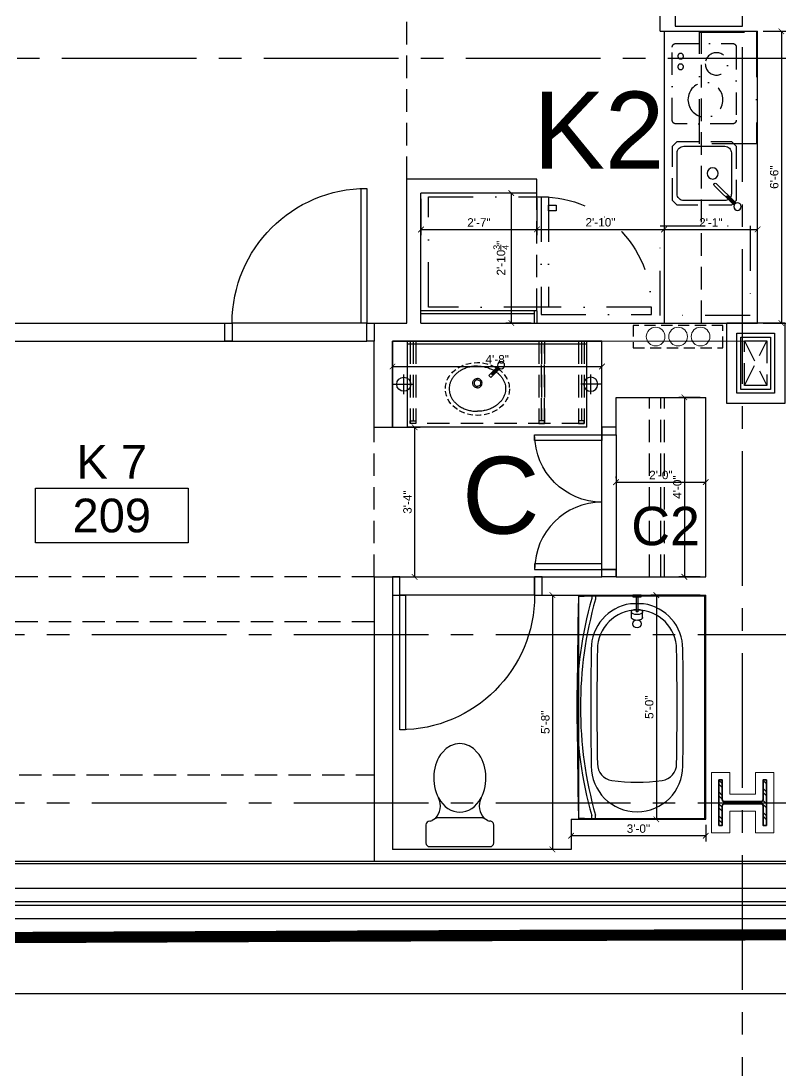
# Model space of a CAD drawing. Header units: inches. Extents: x -3700 to 367, y -844 to 2341.
# Drawn here: x -3274.9 to -3072, y -71.7 to 209 of the extents above; entities that cross this region are included whole.
import ezdxf
from ezdxf.enums import TextEntityAlignment as Align

# ---------------------------------------------------------------- set-up
doc = ezdxf.new("R2010")
doc.units = ezdxf.units.IN
doc.header["$LTSCALE"] = 48
doc.header["$MEASUREMENT"] = 0
for name, pattern in [('CENTER2', [1.125, 0.75, -0.125, 0.125, -0.125]), ('DASHDOT2', [0.5, 0.25, -0.125, 0, -0.125]), ('HIDDEN', [0.375, 0.25, -0.125]), ('HIDDEN2', [0.1875, 0.125, -0.0625]), ('PHANTOM2', [1.25, 0.625, -0.125, 0.125, -0.125, 0.125, -0.125])]:
    doc.linetypes.add(name, pattern=pattern)
doc.layers.get('Defpoints').update_dxf_attribs({"color": 153})
for name, color, linetype, lineweight in [('A-Detl-Hatch', 1, 'Continuous', 18), ('S-Detl-Hatch', 1, 'Continuous', 18), ('S-Detl-Wide', 3, 'Continuous', 35)]:
    doc.layers.add(name, color=color, linetype=linetype, lineweight=lineweight)
for name, color, linetype in [('A-Door', 6, 'Continuous'), ('A-Door-Head', 8, 'Continuous'), ('A-Eqpm', 4, 'Continuous'), ('A-Eqpm-NIC', 5, 'DASHDOT2'), ('A-Flor-Case', 6, 'Continuous'), ('A-Flor-Case-Hidden', 8, 'HIDDEN2'), ('A-Flor-Outline', 4, 'Continuous'), ('A-Flor-Ovhd', 1, 'HIDDEN2'), ('A-Flor-Pfix', 4, 'Continuous'), ('A-Flor-Soffit', 6, 'HIDDEN2'), ('A-Flor-Spcl', 5, 'Continuous'), ('A-Flor-Wall Mtd Fixture', 6, 'Continuous'), ('A-Grid(3-32)', 8, 'CENTER2'), ('A-HVAC', 6, 'HIDDEN2'), ('A-Roof-Below', 1, 'Continuous'), ('A-Site-Property', 3, 'PHANTOM2'), ('A-Tag-Rm(3-32)', 2, 'Continuous'), ('A-Wall-Full', 3, 'Continuous'), ('A-Wall-Hatch', 15, 'Continuous')]:
    doc.layers.add(name, color=color, linetype=linetype)
doc.layers.add('G-Anno-Nplt', color=140, linetype='Continuous', lineweight=18, plot=False)
doc.layers.add('G-Anno-View', color=161, linetype='Continuous', lineweight=18, plot=False)
doc.styles.add('G1DIM', font='arial.ttf')
doc.styles.get("Standard").update_dxf_attribs({"font": 'arial.ttf'})
doc.dimstyles.new('Aec-Arch-I-96', dxfattribs={"dimscale": 96, "dimtxt": 0.09375, "dimasz": 0.0625, "dimexe": 0.0625, "dimexo": 0.0625, "dimgap": 0.03125, "dimtad": 1, "dimdec": 3, "dimzin": 3, "dimdsep": 46, "dimlunit": 4, "dimtxsty": 'G1DIM', "dimblk": 'ARCHTICK', "dimcen": 0.09375, "dimclrt": 2, "dimazin": 2, "dimtfac": 0.75, "dimtdec": 3, "dimtix": 1, "dimtmove": 2, "dimatfit": 2, "dimldrblk": 'OPEN90', "dimfxl": 0.0625, "dimtolj": 1, "dimtzin": 0, "dimarcsym": 0})

# ---------------------------------------------------------------- blocks, each defined once
blk = doc.blocks.new('2ND FLOOR CORE & SHELL')
at = {"layer": 'A-Roof-Below'}
blk.add_lwpolyline([(8352.98, -9228.75), (8352.98, -9248.75), (8641, -9248.75), (8641, -9228.75)], dxfattribs=at)
at = {"layer": 'A-Wall-Full'}
for p, q in [((8331.87, -9213.38), (8720.5, -9213.38)), ((8316.5, -9228.75), (8720.5, -9228.75))]:
    blk.add_line(p, q, dxfattribs=at)
at = {"layer": 'A-Wall-Hatch'}
for p, q in [((8331.25, -9214), (8720.5, -9214)), ((8324.62, -9220.63), (8720.5, -9220.63)), ((8321.12, -9224.13), (8720.5, -9224.13)), ((8320.12, -9225.13), (8720.5, -9225.13))]:
    blk.add_line(p, q, dxfattribs=at)
blk = doc.blocks.new('*U40')
at = {"layer": 'A-Detl-Hatch'}
h = blk.add_hatch(dxfattribs=at)
h.set_pattern_fill('ANSI32', color=256, scale=6, style=0)
h.set_pattern_definition([(45, (0, -6.355), (-1.591, 1.591), []), (45, (1.0607, -6.355), (-1.591, 1.591), [])])
edge = h.paths.add_edge_path()
edge.add_line((6.08, -12.71), (6.08, -11.81))
edge.add_line((6.08, -11.81), (0.875, -11.81))
edge.add_arc((0.875, -11.21), 0.6, 180, 270, ccw=False)
edge.add_line((0.275, -11.21), (0.275, -1.5))
edge.add_arc((0.875, -1.5), 0.6, 90, 180, ccw=False)
edge.add_line((0.875, -0.9), (6.08, -0.9))
edge.add_line((6.08, -0.9), (6.08, 0))
edge.add_line((6.08, 0), (-6.08, 0))
edge.add_line((-6.08, 0), (-6.08, -0.9))
edge.add_line((-6.08, -0.9), (-0.875, -0.9))
edge.add_arc((-0.875, -1.5), 0.6, 0, 90, ccw=False)
edge.add_line((-0.275, -1.5), (-0.275, -11.21))
edge.add_arc((-0.875, -11.21), 0.6, -90, 0, ccw=False)
edge.add_line((-0.875, -11.81), (-6.08, -11.81))
edge.add_line((-6.08, -11.81), (-6.08, -12.71))
edge.add_line((-6.08, -12.71), (6.08, -12.71))
at = {"color": 0, "linetype": 'ByBlock'}
blk.add_lwpolyline([(6.08, -12.71), (6.08, -11.81), (0.875, -11.81, -0.4142136), (0.275, -11.21), (0.275, -1.5, -0.4142136), (0.875, -0.9), (6.08, -0.9), (6.08, 0), (-6.08, 0), (-6.08, -0.9), (-0.875, -0.9, -0.4142136), (-0.275, -1.5), (-0.275, -11.21, -0.4142136), (-0.875, -11.81), (-6.08, -11.81), (-6.08, -12.71)], format="xyb", close=True, dxfattribs=at)
blk = doc.blocks.new('W12x96')
at = {"layer": 'S-Detl-Hatch'}
blk.add_lwpolyline([(14545.11, -7310.28), (14545.11, -7305.38), (14539.31, -7305.38), (14539.31, -7298.47), (14545.11, -7298.47), (14545.11, -7293.57), (14528.95, -7293.57), (14528.95, -7298.47), (14534.76, -7298.47), (14534.76, -7305.38), (14528.95, -7305.38), (14528.95, -7310.28)], close=True, dxfattribs=at)
at = {"layer": 'S-Detl-Wide'}
blk.add_blockref('*U40', (14537.03, -7295.57), dxfattribs=at)
blk = doc.blocks.new('2ND FLOOR - STRUCTURAL GRID')
at = {"layer": 'A-Grid(3-32)'}
for p, q in [((8602.5, -9409.77), (8602.5, -7426.01)), ((11912.5, -8998.75), (8104.5, -8998.75)), ((8104.5, -9152.75), (11912.5, -9152.75)), ((8104.5, -9197.75), (11912.5, -9197.75))]:
    blk.add_line(p, q, dxfattribs=at)
at = {"rotation": 90}
blk.add_blockref('W12x96', (1300.58, -23734.78), dxfattribs=at)
blk = doc.blocks.new('Rm Tag')
blk.add_lwpolyline([(-0.2124, 0.0759), (0.2124, 0.0759), (0.2124, -0.0759), (-0.2124, -0.0759)], close=True)
for p in [(0, 0.2858), (0, 0.1493), (0, 0)]:
    blk.add_attdef('XXX', text='', height=0.0938).set_placement(p, align=Align.MIDDLE_CENTER)
blk = doc.blocks.new('36in door')
blk.add_lwpolyline([(-1.5, -36), (0, -36), (0, 0), (-1.5, 0)], close=True)
blk.add_arc((0, 0), 36, 180, 270)
blk = doc.blocks.new('refrigerator')
blk.add_line((-30.125, 0), (-30.125, -29.5))
for points in [[(-32.125, -29.5), (0, -29.5), (0, 0), (-32.125, 0)], [(-34.125, -3.75), (-32.125, -3.75), (-32.125, -2.25), (-34.125, -2.25)], [(-59.625, -31.5), (-59.625, -29.5), (-30.125, -29.5), (-30.125, -31.5)]]:
    blk.add_lwpolyline(points, close=True)
blk.add_arc((-30.125, -29.5), 29.5, 90, 183.88744)
blk = doc.blocks.new('kitchen faucet')
for p, q in [((0.93, 0.38), (8.38, 0.38)), ((1, 0.12), (4, 0.12)), ((4, -0.12), (4, 0.12)), ((0.93, -0.38), (8.38, -0.38)), ((1, -0.12), (4, -0.12))]:
    blk.add_line(p, q)
blk.add_circle((0, 0), 1)
blk.add_arc((8.38, 0), 0.375, 270, 90)
blk = doc.blocks.new('kitchen sink')
blk.add_lwpolyline([(-14.94, -6.97, 0.143329), (-14, -7.25), (-3, -7.25, 0.414214), (-1.25, -5.5), (-1.25, 5.5, 0.414214), (-3, 7.25), (-14, 7.25, 0.414214), (-15.75, 5.5), (-15.75, -5.5, 0.143329), (-15.47, -6.44, 0.143329)], format="xyb")
blk.add_circle((-10.75, 0), 1.5)
at = {"layer": 'A-Flor-Case-Hidden'}
for p, q in [((-15.75, 8.5), (-17, 7.25)), ((-1.25, 8.5), (0, 7.25)), ((-16.64, -7.61), (-17, -7.25)), ((-15.75, -8.5), (-16.11, -8.14)), ((-1.25, -8.5), (0, -7.25))]:
    blk.add_line(p, q, dxfattribs=at)
for points in [[(-1.25, 8.5), (-15.75, 8.5)], [(-17, 7.25), (-17, -7.25)], [(0, -7.25), (0, 7.25)], [(-15.75, -8.5), (-1.25, -8.5)]]:
    blk.add_lwpolyline(points, dxfattribs=at)
at = {"rotation": 45.00000000000001}
blk.add_blockref('kitchen faucet', (-17.38, -8.88), dxfattribs=at)
blk = doc.blocks.new('cooktop')
at = {"ltscale": 0.5}
blk.add_lwpolyline([(-7.56, -21.5), (7.56, -21.5, 0.414214), (8.56, -20.5), (8.56, -1, 0.414214), (7.56, 0), (-7.56, 0, 0.414214), (-8.56, -1), (-8.56, -20.5, 0.414214)], format="xyb", close=True, dxfattribs=at)
for centre, radius in [((-3.27, -5.47), 3), ((6.32, -3.4), 0.75), ((6.32, -6.24), 0.75), ((-0.31, -15.05), 4.66)]:
    blk.add_circle(centre, radius, dxfattribs=at)
blk = doc.blocks.new('_ArchTick')
at = {"color": 0, "linetype": 'ByBlock', "const_width": 0.15}
blk.add_lwpolyline([(-0.5, -0.5), (0.5, 0.5)], dxfattribs=at)
blk = doc.blocks.new('*D307')
at = {"layer": 'Defpoints', "color": 0, "transparency": 16777216}
for p in [(-90, 34.75), (-59, 34.87), (-59, 25.02)]:
    blk.add_point(p, dxfattribs=at)
at = {"layer": 'G-Anno-Nplt', "color": 0, "lineweight": -2, "transparency": 16777216}
for p, q in [((-90, 33.25), (-90, 23.52)), ((-59, 33.37), (-59, 23.52)), ((-90, 25.02), (-59, 25.02))]:
    blk.add_line(p, q, dxfattribs=at)
at = {"layer": 'G-Anno-Nplt', "color": 0, "lineweight": -2, "transparency": 16777216, "xscale": 1.5, "yscale": 1.5, "zscale": 1.5, "rotation": 180}
blk.add_blockref('_ArchTick', (-90, 25.02), dxfattribs=at)
at = {"layer": 'G-Anno-Nplt', "color": 0, "lineweight": -2, "transparency": 16777216, "xscale": 1.5, "yscale": 1.5, "zscale": 1.5}
blk.add_blockref('_ArchTick', (-59, 25.02), dxfattribs=at)
at = {"layer": 'G-Anno-Nplt', "transparency": 16777216, "insert": (-74.5, 26.9), "char_height": 2.25, "attachment_point": 5, "style": 'G1DIM'}
blk.add_mtext('\\A1;2\'-7"', dxfattribs=at)
blk = doc.blocks.new('_Open90')
at = {"color": 0, "linetype": 'ByBlock', "lineweight": -2}
for p, q in [((0, 0), (-1, 0)), ((-0.5, 0.5), (0, 0)), ((0, 0), (-0.5, -0.5))]:
    blk.add_line(p, q, dxfattribs=at)
blk = doc.blocks.new('*D308')
at = {"layer": 'Defpoints', "color": 0, "transparency": 16777216}
for p in [(-59, 34.75), (-25, 34.75), (-25, 25.02)]:
    blk.add_point(p, dxfattribs=at)
at = {"layer": 'G-Anno-Nplt', "color": 0, "lineweight": -2, "transparency": 16777216}
for p, q in [((-59, 33.25), (-59, 23.52)), ((-25, 33.25), (-25, 23.52)), ((-59, 25.02), (-25, 25.02))]:
    blk.add_line(p, q, dxfattribs=at)
at = {"layer": 'G-Anno-Nplt', "color": 0, "lineweight": -2, "transparency": 16777216, "xscale": 1.5, "yscale": 1.5, "zscale": 1.5, "rotation": 180}
blk.add_blockref('_ArchTick', (-59, 25.02), dxfattribs=at)
at = {"layer": 'G-Anno-Nplt', "color": 0, "lineweight": -2, "transparency": 16777216, "xscale": 1.5, "yscale": 1.5, "zscale": 1.5}
blk.add_blockref('_ArchTick', (-25, 25.02), dxfattribs=at)
at = {"layer": 'G-Anno-Nplt', "transparency": 16777216, "insert": (-42, 26.92), "char_height": 2.25, "attachment_point": 5, "style": 'G1DIM'}
blk.add_mtext('\\A1;2\'-10"', dxfattribs=at)
blk = doc.blocks.new('*D309')
at = {"layer": 'Defpoints', "color": 0, "transparency": 16777216}
for p in [(-59, 34.75), (-65.84, 0), (-59, 0)]:
    blk.add_point(p, dxfattribs=at)
at = {"layer": 'G-Anno-Nplt', "color": 0, "lineweight": -2, "transparency": 16777216}
for p, q in [((-60.5, 34.75), (-67.34, 34.75)), ((-65.84, 34.75), (-65.84, 0)), ((-60.5, 0), (-67.34, 0))]:
    blk.add_line(p, q, dxfattribs=at)
at = {"layer": 'G-Anno-Nplt', "color": 0, "lineweight": -2, "transparency": 16777216, "xscale": 1.5, "yscale": 1.5, "zscale": 1.5}
for p, rotation in [((-65.84, 34.75), 90), ((-65.84, 0), 270)]:
    blk.add_blockref('_ArchTick', p, dxfattribs=dict(at, rotation=rotation))
at = {"layer": 'G-Anno-Nplt', "transparency": 16777216, "insert": (-68.6, 17.37), "char_height": 2.25, "attachment_point": 5, "rotation": 90, "style": 'G1DIM'}
blk.add_mtext('\\A1;2\'-10{\\H0.750000x;\\S3/4;}"', dxfattribs=at)
blk = doc.blocks.new('*D310')
at = {"layer": 'Defpoints', "color": 0, "transparency": 16777216}
for p in [(-25, 25.02), (0, 25.02), (0, 25.02)]:
    blk.add_point(p, dxfattribs=at)
at = {"layer": 'G-Anno-Nplt', "color": 0, "lineweight": -2, "transparency": 16777216}
blk.add_line((-25, 25.02), (0, 25.02), dxfattribs=at)
at = {"layer": 'G-Anno-Nplt', "color": 0, "lineweight": -2, "transparency": 16777216, "xscale": 1.5, "yscale": 1.5, "zscale": 1.5, "rotation": 180}
blk.add_blockref('_ArchTick', (-25, 25.02), dxfattribs=at)
at = {"layer": 'G-Anno-Nplt', "color": 0, "lineweight": -2, "transparency": 16777216, "xscale": 1.5, "yscale": 1.5, "zscale": 1.5}
blk.add_blockref('_ArchTick', (0, 25.02), dxfattribs=at)
at = {"layer": 'G-Anno-Nplt', "transparency": 16777216, "insert": (-12.5, 26.9), "char_height": 2.25, "attachment_point": 5, "style": 'G1DIM'}
blk.add_mtext('\\A1;2\'-1"', dxfattribs=at)
blk = doc.blocks.new('*D311')
at = {"layer": 'Defpoints', "color": 0, "transparency": 16777216}
for p in [(0, 78), (0, 0), (6.36, 0)]:
    blk.add_point(p, dxfattribs=at)
at = {"layer": 'G-Anno-Nplt', "color": 0, "lineweight": -2, "transparency": 16777216}
for p, q in [((1.5, 78), (7.86, 78)), ((6.36, 78), (6.36, 0)), ((1.5, 0), (7.86, 0))]:
    blk.add_line(p, q, dxfattribs=at)
at = {"layer": 'G-Anno-Nplt', "color": 0, "lineweight": -2, "transparency": 16777216, "xscale": 1.5, "yscale": 1.5, "zscale": 1.5}
for p, rotation in [((6.36, 78), 90), ((6.36, 0), 270)]:
    blk.add_blockref('_ArchTick', p, dxfattribs=dict(at, rotation=rotation))
at = {"layer": 'G-Anno-Nplt', "transparency": 16777216, "insert": (4.46, 39), "char_height": 2.25, "attachment_point": 5, "rotation": 90, "style": 'G1DIM'}
blk.add_mtext('\\A1;6\'-6"', dxfattribs=at)
blk = doc.blocks.new('shower head')
for p, q in [((0.5, 0.25), (4.48, 0.25)), ((6.04, 1.5), (4.5, 1.5)), ((0.5, -0.25), (4.48, -0.25)), ((6.02, -1.5), (4.49, -1.5))]:
    blk.add_line(p, q)
blk.add_lwpolyline([(0, -1.12), (0.5, -1.12), (0.5, 1.12), (0, 1.12)], close=True)
at = {"extrusion": (0, 0, -1)}
for centre, start_param, end_param in [((4.5, 0), 4.878708, 10.826996), ((6.02, 0), 6.265998, 9.430839)]:
    blk.add_ellipse(centre, major_axis=(0, 1.5), ratio=0.483735, start_param=start_param, end_param=end_param, dxfattribs=at)
blk.add_open_spline([(4.48, 0.25), (4.49, 0.2), (4.49, 0.16), (4.49, 0.11), (4.5, 0.04), (4.5, -0.04), (4.49, -0.11), (4.49, -0.16), (4.49, -0.21), (4.48, -0.25)], degree=3, knots=[7.6339989, 7.6339989, 7.6339989, 7.6339989, 7.7552894, 7.7552894, 7.7552894, 7.9540134, 7.9540134, 7.9540134, 8.074038, 8.074038, 8.074038, 8.074038])
blk = doc.blocks.new('shower curtain rod')
for p, q in [((-59.75, 0), (-60, 0)), ((-59.75, -2.5), (-59.75, 0)), ((-0.25, 0), (0, 0)), ((-0.25, -2.5), (-0.25, 0)), ((-59.75, -2.5), (-60, -2.5)), ((-59.75, -0.75), (-58.86, -0.75)), ((-59.75, -1.75), (-59, -1.75)), ((-0.25, -0.75), (-1.14, -0.75)), ((-0.25, -1.75), (-1, -1.75)), ((-0.25, -2.5), (0, -2.5))]:
    blk.add_line(p, q)
for centre, radius, start, end in [((-30, 101.37), 107.12, 254.2934, 285.7066), ((-30, 101.34), 106.09, 254.2167, 285.7833)]:
    blk.add_arc(centre, radius, start, end)
blk = doc.blocks.new('tub plan')
for p, q in [((0.12, -32.25), (0.12, -0.31)), ((59.44, -0.12), (0.31, -0.12)), ((59.63, -32.25), (59.63, -0.31)), ((2.25, -16.5), (2.25, -20)), ((0.19, -33.86), (0.19, -32.36)), ((59.56, -33.86), (59.56, -32.36)), ((-0.07, -33.87), (59.81, -33.87))]:
    blk.add_line(p, q)
blk.add_circle((7.62, -18.25), 1.09)
for centre, radius, start, end in [((0.31, -0.31), 0.188, 90, 180), ((59.44, -0.31), 0.188, 0, 90), ((14.37, -18.25), 12.25, 90, 171.7868), ((14.5, -18.25), 10.59, 90, 180), ((30, -982.48), 976.6, 89.08325, 90.91675), ((29.77, -940.73), 933.2, 89.06218, 90.93782), ((45.05, -12.16), 4.5, 8.0478, 90), ((45.62, -18.25), 12.25, 270, 90), ((1.97, -18.25), 48, 351.9522, 8.0478), ((14.5, -18.25), 10.59, 180, 270), ((14.37, -18.25), 12.25, 188.2132, 270), ((45.05, -24.34), 4.5, 270, 351.9522), ((30, 945.98), 976.6, 269.08325, 270.91675), ((29.77, 904.23), 933.2, 269.06218, 270.93782), ((0.25, -32.25), 0.13, 180, 241.143), ((59.5, -32.25), 0.13, 298.857, 0), ((0.25, -33.69), 0.13, 246.6399, 270), ((29.87, 1136.13), 1170.38, 268.54955, 271.45045), ((59.81, -33.81), 0.06, 270, 0)]:
    blk.add_arc(centre, radius, start, end)
at = {"layer": 'A-Flor-Pfix'}
blk.add_blockref('shower head', (-0.07, -18.25), dxfattribs=at)
at = {"layer": 'A-Flor-Spcl'}
blk.add_blockref('shower curtain rod', (59.87, -28.62), dxfattribs=at)
blk = doc.blocks.new('Toiliet American Std Cadet Pro')
for p, q in [((5.84, 9.06), (1, 9.06)), ((0, 8.06), (0, -8.06)), ((6.84, 7.9), (6.84, 8.06)), ((7.53, 6.52), (7, 7.36)), ((7.69, -5.98), (7.69, 5.98)), ((6.84, -8.06), (6.84, -7.9)), ((7, -7.36), (7.53, -6.52)), ((1, -9.06), (5.84, -9.06))]:
    blk.add_line(p, q)
for centre, radius, start, end in [((1, 8.06), 1, 90, 180), ((5.84, 8.06), 1, 0, 90), ((7.84, 7.9), 1, 180, 212.4157), ((6.69, 5.98), 1, 0, 32.4157), ((10.89, 10.1), 4.91, 226.8784, 295.5831), ((10.89, -10.1), 4.91, 64.417, 133.1217), ((1, -8.06), 1, 180, 270), ((5.84, -8.06), 1, 270, 0), ((7.84, -7.9), 1, 147.5844, 180), ((6.69, -5.98), 1, 327.5844, 0)]:
    blk.add_arc(centre, radius, start, end)
for start_param, end_param in [(2.197169, 4.086017), (4.086017, 8.480354)]:
    blk.add_ellipse((18.39, 0), major_axis=(9.17, 0), ratio=0.762999, start_param=start_param, end_param=end_param)
blk = doc.blocks.new('wall sconce')
for p, q in [((-1, 0), (4.625, 0)), ((2, -2.625), (2, 2.625))]:
    blk.add_line(p, q)
blk.add_circle((2, 0), 1.875)
blk = doc.blocks.new('sink1915rear')
for p, q in [((-6, -4.54), (-3.61, -6.94)), ((-5.78, -4.41), (-3.96, -6.23)), ((-5.6, -4.24), (-3.78, -6.05)), ((-5.47, -4.01), (-3.08, -6.41)), ((-3.96, -6.23), (-3.78, -6.05)), ((-3.61, -6.94), (-3.08, -6.41))]:
    blk.add_line(p, q)
blk.add_circle((-6.35, -3.67), 0.938)
for points, knots in [([(-5.07, -5.48), (-5.16, -5.54), (-5.5, -5.8), (-6.03, -6.29), (-6.6, -6.99), (-7.03, -7.71), (-7.32, -8.45), (-7.5, -9.2), (-7.56, -9.95), (-7.5, -10.7), (-7.32, -11.45), (-7.03, -12.19), (-6.6, -12.91), (-6.03, -13.61), (-5.33, -14.26), (-4.48, -14.84), (-3.5, -15.33), (-2.41, -15.7), (-1.23, -15.95), (-0.41, -15.98), (0, -15.99)], [5.387657, 5.387657, 5.387657, 5.387657, 5.72094, 6.671915, 7.55893, 8.391939, 9.182354, 9.943851, 10.690053, 11.436458, 12.198524, 12.989815, 13.823917, 14.712127, 15.664288, 16.687236, 17.780855, 18.938437, 20.147416, 21.38303, 21.38303, 21.38303, 21.38303]), ([(0, -3.91), (-0.41, -3.93), (-1.23, -3.96), (-2.41, -4.2), (-3.48, -4.57), (-4.13, -4.89), (-4.43, -5.06)], [0, 0, 0, 0, 1.238365, 2.448444, 3.606048, 4.621257, 4.621257, 4.621257, 4.621257])]:
    blk.add_open_spline(points, degree=3, knots=knots)
for points in [[(0, -3.91), (1.24, -3.99), (2.42, -4.23), (3.52, -4.61), (4.49, -5.1), (5.33, -5.68), (6.03, -6.32), (6.59, -7.01), (7.01, -7.73), (7.31, -8.46), (7.48, -9.21), (7.54, -9.95), (7.48, -10.69), (7.31, -11.44), (7.01, -12.17), (6.59, -12.89), (6.03, -13.58), (5.33, -14.22), (4.49, -14.81), (3.51, -15.3), (2.42, -15.67), (1.23, -15.91), (0, -15.99)], [(0, -9.7), (-0.48, -9.61), (-0.88, -9.34), (-1.15, -8.93), (-1.25, -8.45), (-1.15, -7.97), (-0.88, -7.57), (-0.48, -7.3), (0, -7.2)], [(0, -7.58), (-0.33, -7.64), (-0.62, -7.83), (-0.81, -8.12), (-0.87, -8.45), (-0.81, -8.79), (-0.62, -9.07), (-0.33, -9.26), (0, -9.33)], [(0, -9.7), (0.48, -9.61), (0.88, -9.34), (1.15, -8.93), (1.25, -8.45), (1.15, -7.97), (0.88, -7.57), (0.48, -7.3), (0, -7.2)], [(0, -7.58), (0.33, -7.64), (0.62, -7.83), (0.81, -8.12), (0.88, -8.45), (0.81, -8.79), (0.62, -9.07), (0.33, -9.26), (0, -9.33)]]:
    blk.add_spline(points, degree=3)
at = {"layer": 'A-Flor-Case-Hidden', "linetype": 'HIDDEN2', "ltscale": 0.25, "extrusion": (0, 0, -1)}
blk.add_ellipse((0, -10.01), major_axis=(-8.56, 0), ratio=0.824818, dxfattribs=at)
blk = doc.blocks.new('41in Std Vanity')
at = {"layer": 'A-Flor-Case'}
for p, q in [((23, 52), (0, 52)), ((0.75, 4), (0.75, 52)), ((23, 4), (23, 52)), ((23, 4), (0, 4))]:
    blk.add_line(p, q, dxfattribs=at)
at = {"layer": 'A-Flor-Case-Hidden'}
for p, q in [((0, 51.25), (22, 51.25)), ((22, 4.75), (22, 51.125)), ((0, 50.5), (21.25, 50.5)), ((0, 49.75), (21.25, 49.75)), ((0, 16.875), (21.25, 16.875)), ((0, 16.125), (21.25, 16.125)), ((0, 15.375), (22, 15.375)), ((21.25, 16.125), (0.75, 16.125)), ((21.25, 15.375), (0.75, 15.375)), ((0, 6.25), (21.25, 6.25)), ((0, 5.5), (21.25, 5.5)), ((0, 4.75), (22, 4.75))]:
    blk.add_line(p, q, dxfattribs=at)
for points in [[(21.25, 49.75), (22, 49.75), (22, 51.25), (21.25, 51.25)], [(21.25, 16.875), (22, 16.875), (22, 15.375), (21.25, 15.375)], [(21.25, 6.25), (22, 6.25), (22, 4.75), (21.25, 4.75)]]:
    blk.add_lwpolyline(points, close=True, dxfattribs=at)
at = {"layer": 'A-Wall-Full'}
for p, q in [((0, 0), (0, 56)), ((0, 56), (23, 56)), ((23, 0), (0, 0))]:
    blk.add_line(p, q, dxfattribs=at)
at = {"layer": 'A-Flor-Pfix', "rotation": 90}
blk.add_blockref('sink1915rear', (2.736, 33.312), dxfattribs=at)
at = {"layer": 'A-Flor-Wall Mtd Fixture', "xscale": -1, "rotation": 90}
blk.add_blockref('wall sconce', (11.5, 55), dxfattribs=at)
at = {"layer": 'A-Flor-Wall Mtd Fixture', "rotation": 90}
blk.add_blockref('wall sconce', (11.5, 1), dxfattribs=at)
blk = doc.blocks.new('*D150')
at = {"layer": 'Defpoints', "color": 0, "transparency": 16777216}
for p in [(4.88, 128.67), (60.88, 129.13), (60.88, 129.13)]:
    blk.add_point(p, dxfattribs=at)
at = {"layer": 'G-Anno-Nplt', "color": 0, "lineweight": -2, "transparency": 16777216}
for p, q in [((4.88, 130.17), (4.88, 130.63)), ((4.88, 129.13), (60.88, 129.13))]:
    blk.add_line(p, q, dxfattribs=at)
at = {"layer": 'G-Anno-Nplt', "color": 0, "lineweight": -2, "transparency": 16777216, "xscale": 1.5, "yscale": 1.5, "zscale": 1.5, "rotation": 180}
blk.add_blockref('_ArchTick', (4.88, 129.13), dxfattribs=at)
at = {"layer": 'G-Anno-Nplt', "color": 0, "lineweight": -2, "transparency": 16777216, "xscale": 1.5, "yscale": 1.5, "zscale": 1.5}
blk.add_blockref('_ArchTick', (60.88, 129.13), dxfattribs=at)
at = {"layer": 'G-Anno-Nplt', "transparency": 16777216, "insert": (32.88, 131.03), "char_height": 2.25, "attachment_point": 5, "style": 'G1DIM'}
blk.add_mtext('\\A1;4\'-8"', dxfattribs=at)
blk = doc.blocks.new('*D151')
at = {"layer": 'Defpoints', "color": 0, "transparency": 16777216}
for p in [(0, 112.88), (0, 72.88), (10.78, 72.88)]:
    blk.add_point(p, dxfattribs=at)
at = {"layer": 'G-Anno-Nplt', "color": 0, "lineweight": -2, "transparency": 16777216}
for p, q in [((1.5, 112.88), (12.28, 112.88)), ((10.78, 112.88), (10.78, 72.88)), ((1.5, 72.88), (12.28, 72.88))]:
    blk.add_line(p, q, dxfattribs=at)
at = {"layer": 'G-Anno-Nplt', "color": 0, "lineweight": -2, "transparency": 16777216, "xscale": 1.5, "yscale": 1.5, "zscale": 1.5}
for p, rotation in [((10.78, 112.88), 90), ((10.78, 72.88), 270)]:
    blk.add_blockref('_ArchTick', p, dxfattribs=dict(at, rotation=rotation))
at = {"layer": 'G-Anno-Nplt', "transparency": 16777216, "insert": (8.88, 92.88), "char_height": 2.25, "attachment_point": 5, "rotation": 90, "style": 'G1DIM'}
blk.add_mtext('\\A1;3\'-4"', dxfattribs=at)
blk = doc.blocks.new('*D152')
at = {"layer": 'Defpoints', "color": 0, "transparency": 16777216}
for p in [(47.64, 68), (47.64, 0), (47.64, 0)]:
    blk.add_point(p, dxfattribs=at)
at = {"layer": 'G-Anno-Nplt', "color": 0, "lineweight": -2, "transparency": 16777216}
blk.add_line((47.64, 68), (47.64, 0), dxfattribs=at)
at = {"layer": 'G-Anno-Nplt', "color": 0, "lineweight": -2, "transparency": 16777216, "xscale": 1.5, "yscale": 1.5, "zscale": 1.5}
for p, rotation in [((47.64, 68), 90), ((47.64, 0), 270)]:
    blk.add_blockref('_ArchTick', p, dxfattribs=dict(at, rotation=rotation))
at = {"layer": 'G-Anno-Nplt', "transparency": 16777216, "insert": (45.74, 34), "char_height": 2.25, "attachment_point": 5, "rotation": 90, "style": 'G1DIM'}
blk.add_mtext('\\A1;5\'-8"', dxfattribs=at)
blk = doc.blocks.new('*D153')
at = {"layer": 'Defpoints', "color": 0, "transparency": 16777216}
for p in [(52.62, 7.98), (88.62, 8.06), (52.62, 3.66)]:
    blk.add_point(p, dxfattribs=at)
at = {"layer": 'G-Anno-Nplt', "color": 0, "lineweight": -2, "transparency": 16777216}
for p, q in [((52.62, 6.48), (52.62, 2.16)), ((88.62, 6.56), (88.62, 2.16)), ((88.62, 3.66), (52.62, 3.66))]:
    blk.add_line(p, q, dxfattribs=at)
at = {"layer": 'G-Anno-Nplt', "color": 0, "lineweight": -2, "transparency": 16777216, "xscale": 1.5, "yscale": 1.5, "zscale": 1.5, "rotation": 180}
blk.add_blockref('_ArchTick', (52.62, 3.66), dxfattribs=at)
at = {"layer": 'G-Anno-Nplt', "color": 0, "lineweight": -2, "transparency": 16777216, "xscale": 1.5, "yscale": 1.5, "zscale": 1.5}
blk.add_blockref('_ArchTick', (88.62, 3.66), dxfattribs=at)
at = {"layer": 'G-Anno-Nplt', "transparency": 16777216, "insert": (70.62, 5.56), "char_height": 2.25, "attachment_point": 5, "style": 'G1DIM'}
blk.add_mtext('\\A1;3\'-0"', dxfattribs=at)
blk = doc.blocks.new('*D154')
at = {"layer": 'Defpoints', "color": 0, "transparency": 16777216}
for p in [(88.62, 68), (75.42, 8.06), (88.62, 8.06)]:
    blk.add_point(p, dxfattribs=at)
at = {"layer": 'G-Anno-Nplt', "color": 0, "lineweight": -2, "transparency": 16777216}
for p, q in [((87.12, 68), (73.92, 68)), ((75.42, 68), (75.42, 8.06)), ((87.12, 8.06), (73.92, 8.06))]:
    blk.add_line(p, q, dxfattribs=at)
at = {"layer": 'G-Anno-Nplt', "color": 0, "lineweight": -2, "transparency": 16777216, "xscale": 1.5, "yscale": 1.5, "zscale": 1.5}
for p, rotation in [((75.42, 68), 90), ((75.42, 8.06), 270)]:
    blk.add_blockref('_ArchTick', p, dxfattribs=dict(at, rotation=rotation))
at = {"layer": 'G-Anno-Nplt', "transparency": 16777216, "insert": (73.52, 38.03), "char_height": 2.25, "attachment_point": 5, "rotation": 90, "style": 'G1DIM'}
blk.add_mtext('\\A1;5\'-0"', dxfattribs=at)
blk = doc.blocks.new('Single 12x6 HVAC Shaft')
at = {"layer": 'A-Flor-Outline'}
blk.add_lwpolyline([(3.75, 17.75), (11.75, 17.75), (11.75, 3.75), (3.75, 3.75)], close=True, dxfattribs=at)
at = {"layer": 'A-HVAC'}
for p, q in [((4.75, 16.75), (10.75, 4.75)), ((4.75, 4.75), (10.75, 16.75))]:
    blk.add_line(p, q, dxfattribs=at)
blk.add_lwpolyline([(4.75, 16.75), (10.75, 16.75), (10.75, 4.75), (4.75, 4.75)], close=True, dxfattribs=at)
at = {"layer": 'A-Wall-Full'}
for points in [[(0, 21.5), (15.5, 21.5), (15.5, 0), (0, 0)], [(2.75, 18.75), (12.75, 18.75), (12.75, 2.75), (2.75, 2.75)]]:
    blk.add_lwpolyline(points, close=True, dxfattribs=at)
blk = doc.blocks.new('Plumbing Chase')
at = {"layer": 'A-Flor-Outline', "linetype": 'HIDDEN2', "ltscale": 0.5}
blk.add_lwpolyline([(0.625, 0), (6.625, 0), (6.625, 24), (0.625, 24)], close=True, dxfattribs=at)
at = {"layer": 'G-Anno-Nplt'}
for centre in [(3.625, 18), (3.625, 12), (3.625, 6)]:
    blk.add_circle(centre, 2.5, dxfattribs=at)
blk = doc.blocks.new('*D157')
at = {"layer": 'Defpoints', "color": 0, "transparency": 16777216}
for p in [(3.75, -38.13), (27.75, -37.67), (27.75, -38.13)]:
    blk.add_point(p, dxfattribs=at)
at = {"layer": 'G-Anno-Nplt', "color": 0, "lineweight": -2, "transparency": 16777216}
for p, q in [((3.75, -36.63), (3.75, -36.17)), ((27.75, -36.63), (27.75, -36.17)), ((3.75, -37.67), (27.75, -37.67))]:
    blk.add_line(p, q, dxfattribs=at)
at = {"layer": 'G-Anno-Nplt', "color": 0, "lineweight": -2, "transparency": 16777216, "xscale": 1.5, "yscale": 1.5, "zscale": 1.5, "rotation": 180}
blk.add_blockref('_ArchTick', (3.75, -37.67), dxfattribs=at)
at = {"layer": 'G-Anno-Nplt', "color": 0, "lineweight": -2, "transparency": 16777216, "xscale": 1.5, "yscale": 1.5, "zscale": 1.5}
blk.add_blockref('_ArchTick', (27.75, -37.67), dxfattribs=at)
at = {"layer": 'G-Anno-Nplt', "transparency": 16777216, "insert": (15.75, -35.77), "char_height": 2.25, "attachment_point": 5, "style": 'G1DIM'}
blk.add_mtext('\\A1;2\'-0"', dxfattribs=at)
blk = doc.blocks.new('*D158')
at = {"layer": 'Defpoints', "color": 0, "transparency": 16777216}
for p in [(27.75, -15), (22.03, -63), (27.75, -63)]:
    blk.add_point(p, dxfattribs=at)
at = {"layer": 'G-Anno-Nplt', "color": 0, "lineweight": -2, "transparency": 16777216}
for p, q in [((26.25, -15), (20.53, -15)), ((22.03, -15), (22.03, -63)), ((26.25, -63), (20.53, -63))]:
    blk.add_line(p, q, dxfattribs=at)
at = {"layer": 'G-Anno-Nplt', "color": 0, "lineweight": -2, "transparency": 16777216, "xscale": 1.5, "yscale": 1.5, "zscale": 1.5}
for p, rotation in [((22.03, -15), 90), ((22.03, -63), 270)]:
    blk.add_blockref('_ArchTick', p, dxfattribs=dict(at, rotation=rotation))
at = {"layer": 'G-Anno-Nplt', "transparency": 16777216, "insert": (20.14, -39), "char_height": 2.25, "attachment_point": 5, "rotation": 90, "style": 'G1DIM'}
blk.add_mtext('\\A1;4\'-0"', dxfattribs=at)
blk = doc.blocks.new('18in door')
blk.add_lwpolyline([(0, 0), (1.5, 0), (1.5, 18), (0, 18)], close=True)
blk.add_arc((0, 0), 18, 0, 90)
blk = doc.blocks.new('Suite Kitchen 1')
at = {"layer": 'A-Eqpm'}
for points in [[(-3, 82.875), (-23, 82.875), (-23, 83.375), (-3, 83.375)], [(-4, 82.875), (-22, 82.875), (-22, 79.375), (-4, 79.375)]]:
    blk.add_lwpolyline(points, close=True, dxfattribs=at)
at = {"layer": 'A-Eqpm-NIC'}
for points in [[(-0.25, 47.875), (-15.5, 47.875), (-15.5, 77.75), (-0.25, 77.75)], [(-2, 2), (-26, 2), (-26, 26), (-2, 26)]]:
    blk.add_lwpolyline(points, close=True, dxfattribs=at)
at = {"layer": 'A-Flor-Case'}
for p, q in [((-25, 78), (-25, 0)), ((-59, 3.25), (-90, 3.25)), ((-59.75, 3.25), (-59.75, 0)), ((-59, 3.25), (-59, 0)), ((-59.75, 2.5), (-90, 2.5))]:
    blk.add_line(p, q, dxfattribs=at)
at = {"layer": 'A-Flor-Ovhd'}
for p, q in [((-15, 0), (-15, 77.75)), ((-59, 3.25), (-59, 34.875))]:
    blk.add_line(p, q, dxfattribs=at)
at = {"layer": 'A-Wall-Full'}
for p, q in [((-26, 82.875), (0, 82.875)), ((-26, 78), (-26, 82.875)), ((-26, 78), (0, 78)), ((0, 0), (0, 78)), ((-93.75, 0), (-93.75, 38.5)), ((-59, 38.5), (-93.75, 38.5)), ((-59, 34.75), (-59, 38.5)), ((-59, 34.75), (-90, 34.75)), ((-90, 0), (-90, 34.75)), ((-90, 0), (0, 0))]:
    blk.add_line(p, q, dxfattribs=at)
at = {"layer": 'G-Anno-Nplt'}
blk.add_line((-90, -4.875), (0, -4.875), dxfattribs=at)
at = {"layer": 'A-Eqpm-NIC', "extrusion": (0, 0, -1), "zscale": -1}
for name, p in [('cooktop', (14.25, 74.75)), ('refrigerator', (88, 33.75))]:
    blk.add_blockref(name, p, dxfattribs=at)
at = {"layer": 'A-Flor-Pfix', "extrusion": (0, 0, -1), "zscale": -1}
blk.add_blockref('kitchen sink', (22.75, 40), dxfattribs=at)
at = {"layer": 'G-Anno-View', "insert": (-60.0267, 61.8875), "char_height": 20.58111, "width": 161.68767, "attachment_point": 1, "style": 'G1DIM'}
blk.add_mtext('K2', dxfattribs=at)
at = {"layer": 'G-Anno-Nplt'}
for base, p1, p2, picture, middle in [((6.3574, 0), (0, 78), (0, 0), '*D311', (4.4586, 39)), ((-65.8421, 0), (-59, 34.75), (-59, 0), '*D309', (-68.5984, 17.375))]:
    dim = blk.add_linear_dim(base=base, p1=p1, p2=p2, angle=90, dimstyle='Aec-Arch-I-96', override={"dimscale": 24, "dimsah": 1, "dimclrt": 256}, dxfattribs=at)
    dim.commit()
    dim.dimension.update_dxf_attribs({"geometry": picture, "text_midpoint": middle})
for base, p1, p2, picture, middle in [((-59, 25.0209), (-90, 34.75), (-59, 34.875), '*D307', (-74.5, 26.9005)), ((-25, 25.0209), (-59, 34.75), (-25, 34.75), '*D308', (-42, 26.9197)), ((0, 25.0209), (-25, 25.0209), (0, 25.0209), '*D310', (-12.5, 26.9005))]:
    dim = blk.add_linear_dim(base=base, p1=p1, p2=p2, dimstyle='Aec-Arch-I-96', override={"dimscale": 24, "dimsah": 1, "dimclrt": 256}, dxfattribs=at)
    dim.commit()
    dim.dimension.update_dxf_attribs({"geometry": picture, "text_midpoint": middle})
blk = doc.blocks.new('Suite Vanity and Bath 1')
at = {"layer": 'A-Door'}
for points in [[(6.875, 72.875), (4.875, 72.875), (4.875, 68), (6.875, 68)], [(44.875, 72.875), (42.875, 72.875), (42.875, 68), (44.875, 68)]]:
    blk.add_lwpolyline(points, close=True, dxfattribs=at)
at = {"layer": 'A-Door-Head'}
blk.add_lwpolyline([(6.875, 72.875), (42.875, 72.875), (42.875, 68), (6.875, 68)], close=True, dxfattribs=at)
at = {"layer": 'A-Flor-Soffit'}
blk.add_line((0, 72.875), (0, 112.875), dxfattribs=at)
at = {"layer": 'A-Wall-Full'}
for p, q in [((0, 112.875), (0, 135.875)), ((4.875, 135.875), (60.875, 135.875)), ((4.875, 112.875), (4.875, 135.875)), ((60.875, 110.875), (60.875, 135.875)), ((0, 112.875), (4.875, 112.875)), ((0, 72.875), (0, 0)), ((0, 72.875), (6.875, 72.875)), ((6.875, 68), (6.875, 72.875)), ((42.875, 68), (42.875, 72.875)), ((42.875, 72.875), (60.875, 72.875)), ((4.875, 68), (4.875, 0)), ((4.875, 68), (6.875, 68)), ((42.875, 68), (88.625, 68)), ((88.625, 8.06), (88.625, 68)), ((52.625, 8.06), (52.625, 0)), ((52.625, 8.06), (88.625, 8.06)), ((52.625, 0), (4.875, 0))]:
    blk.add_line(p, q, dxfattribs=at)
at = {"extrusion": (0, 0, -1), "zscale": -1, "rotation": 270}
blk.add_blockref('41in Std Vanity', (-60.875, 135.875), dxfattribs=at)
at = {"layer": 'A-Door', "extrusion": (0, 0, -1), "zscale": -1}
blk.add_blockref('36in door', (-6.875, 68), dxfattribs=at)
at = {"layer": 'A-Flor-Pfix', "extrusion": (0, 0, -1), "xscale": -1, "zscale": -1, "rotation": 90}
blk.add_blockref('tub plan', (-88.4982, 67.9332), dxfattribs=at)
at = {"layer": 'A-Flor-Pfix', "rotation": 90.00004864950782}
blk.add_blockref('Toiliet American Std Cadet Pro', (22.875, 0.75), dxfattribs=at)
at = {"layer": 'G-Anno-View', "insert": (23.4468, 105.0143), "char_height": 20.5811, "width": 161.68767, "attachment_point": 1, "style": 'G1DIM'}
blk.add_mtext('C', dxfattribs=at)
at = {"layer": 'G-Anno-Nplt'}
for base, p1, p2, picture, middle in [((60.875, 129.1324), (4.875, 128.6673), (60.875, 129.1324), '*D150', (32.875, 131.0311)), ((52.625, 3.6648), (88.625, 8.06), (52.625, 7.9826), '*D153', (70.625, 5.5644))]:
    dim = blk.add_linear_dim(base=base, p1=p1, p2=p2, dimstyle='Aec-Arch-I-96', override={"dimscale": 24, "dimsah": 1, "dimclrt": 256}, dxfattribs=at)
    dim.commit()
    dim.dimension.update_dxf_attribs({"geometry": picture, "text_midpoint": middle})
for base, p1, p2, picture, middle in [((10.7773, 72.875), (0, 112.875), (0, 72.875), '*D151', (8.8777, 92.875)), ((47.6409, 0), (47.6409, 68), (47.6409, 0), '*D152', (45.7422, 34)), ((75.4218, 8.06), (88.625, 68), (88.625, 8.06), '*D154', (73.523, 38.03))]:
    dim = blk.add_linear_dim(base=base, p1=p1, p2=p2, angle=90, dimstyle='Aec-Arch-I-96', override={"dimscale": 24, "dimsah": 1, "dimclrt": 256}, dxfattribs=at)
    dim.commit()
    dim.dimension.update_dxf_attribs({"geometry": picture, "text_midpoint": middle})
blk = doc.blocks.new('Suite Closet 2')
at = {"layer": 'A-Door'}
for points in [[(0, -25), (3.75, -25), (3.75, -23), (0, -23)], [(0, -61), (3.75, -61), (3.75, -63), (0, -63)]]:
    blk.add_lwpolyline(points, close=True, dxfattribs=at)
at = {"layer": 'A-Door-Head'}
blk.add_lwpolyline([(0, -25), (3.75, -25), (3.75, -61), (0, -61)], close=True, dxfattribs=at)
at = {"layer": 'A-Flor-Ovhd'}
for p, q in [((12.75, -63), (12.75, -15)), ((15.75, -63), (15.75, -15)), ((16.75, -63), (16.75, -15))]:
    blk.add_line(p, q, dxfattribs=at)
at = {"layer": 'A-Wall-Full'}
for p, q in [((3.75, -15), (27.75, -15)), ((3.75, -25), (3.75, -15)), ((27.75, -63), (27.75, -15)), ((0, -25), (3.75, -25)), ((3.75, -25), (3.75, -23)), ((0, -63), (0, -61)), ((0, -61), (3.75, -61)), ((3.75, -63), (3.75, -61)), ((3.75, -63), (27.75, -63))]:
    blk.add_line(p, q, dxfattribs=at)
at = {"layer": 'A-Door', "extrusion": (0, 0, -1), "zscale": -1, "rotation": 270}
blk.add_blockref('18in door', (0, -25), dxfattribs=at)
at = {"layer": 'A-Door', "rotation": 90}
blk.add_blockref('18in door', (0, -61), dxfattribs=at)
at = {"layer": 'G-Anno-View', "insert": (7.8185, -44.2508), "char_height": 10.29056, "width": 80.843835, "attachment_point": 1, "style": 'G1DIM'}
blk.add_mtext('C2', dxfattribs=at)
at = {"layer": 'G-Anno-Nplt'}
dim = blk.add_linear_dim(base=(22.0344, -63), p1=(27.75, -15), p2=(27.75, -63), angle=90, dimstyle='Aec-Arch-I-96', override={"dimscale": 24, "dimsah": 1, "dimclrt": 256}, dxfattribs=at)
dim.commit()
dim.dimension.update_dxf_attribs({"geometry": '*D158', "text_midpoint": (20.1356, -39)})
dim = blk.add_linear_dim(base=(27.75, -37.6676), p1=(3.75, -38.1326), p2=(27.75, -38.1326), dimstyle='Aec-Arch-I-96', override={"dimscale": 24, "dimsah": 1, "dimclrt": 256}, dxfattribs=at)
dim.commit()
dim.dimension.update_dxf_attribs({"geometry": '*D157', "text_midpoint": (15.75, -35.7688)})
blk = doc.blocks.new('King Suite 7- 09')
at = {"layer": 'A-Door'}
for points in [[(127.51, 145.37), (129.51, 145.37), (129.51, 140.5), (127.51, 140.5)], [(165.51, 145.37), (167.51, 145.37), (167.51, 140.5), (165.51, 140.5)]]:
    blk.add_lwpolyline(points, close=True, dxfattribs=at)
at = {"layer": 'A-Door-Head'}
blk.add_lwpolyline([(165.51, 145.37), (129.51, 145.37), (129.51, 140.5), (165.51, 140.5)], close=True, dxfattribs=at)
at = {"layer": 'A-Flor-Soffit'}
for p, q in [((176.24, 183.88), (176.24, 284.5)), ((167.51, 77.5), (9.55, 77.5)), ((167.51, 65.5), (9.55, 65.5)), ((9.55, 24.6), (167.51, 24.6))]:
    blk.add_line(p, q, dxfattribs=at)
at = {"layer": 'A-Wall-Full'}
for p, q in [((-4.64, 145.37), (129.51, 145.37)), ((129.51, 145.37), (129.51, 140.5)), ((-4.64, 140.5), (129.51, 140.5)), ((167.51, 4.62), (167.51, 1.5))]:
    blk.add_line(p, q, dxfattribs=at)
blk.add_lwpolyline([(167.51, 140.5), (165.51, 140.5), (165.51, 145.37), (176.24, 145.37)], dxfattribs=at)
at = {"layer": 'G-Anno-Nplt'}
blk.add_line((9.55, 1.5), (167.51, 1.5), dxfattribs=at)
for name, p in [('Suite Kitchen 1', (269.99, 145.37)), ('Single 12x6 HVAC Shaft', (261.74, 123.88)), ('Suite Vanity and Bath 1', (167.51, 4.62)), ('Suite Closet 2', (228.39, 140.5))]:
    blk.add_blockref(name, p)
at = {"rotation": 270}
blk.add_blockref('Plumbing Chase', (236.74, 145.37), dxfattribs=at)
at = {"layer": 'A-Door', "xscale": -1, "rotation": 180}
blk.add_blockref('36in door', (165.51, 145.37), dxfattribs=at)

msp = doc.modelspace()

# ---------------------------------------------------------------- linework, layer by layer
at = {"layer": 'A-Site-Property', "const_width": 3}
msp.add_lwpolyline([(-2840, -35, 0.00039089), (-2984, -35.1126, 0.00127042), (-3452, -37.0334), (-3452, 827.7361), (-3452, 1727.7361), (-48.2482, 1093.3029, 0.00270737), (100, 1066.5004), (100, -35), (-2840, -35)], format="xyb", dxfattribs=at)

# ---------------------------------------------------------------- block references
at = {"linetype": 'HIDDEN'}
msp.add_blockref('2ND FLOOR - STRUCTURAL GRID', (-11684.4994, 9197.75), dxfattribs=at)
msp.add_blockref('2ND FLOOR CORE & SHELL', (-11684.4994, 9197.75))
at = {"layer": 'A-Tag-Rm(3-32)'}
ref = msp.add_blockref('Rm Tag', (-3250.6685, 76.7903), dxfattribs=dict(at, xscale=96, yscale=96, zscale=96))
ref.add_attrib('XXX', 'K 7', dxfattribs={"layer": '0', "height": 9}).set_placement((-3250.6685, 91.1213), align=Align.MIDDLE_CENTER)
ref.add_attrib('XXX', '209', dxfattribs={"layer": '0', "height": 9}).set_placement((-3250.6685, 76.7903), align=Align.MIDDLE_CENTER)
at = {"layer": 'A-Wall-Full'}
msp.add_blockref('King Suite 7- 09', (-3347.9888, -17.125), dxfattribs=at)

doc.saveas('drawing.dxf')
